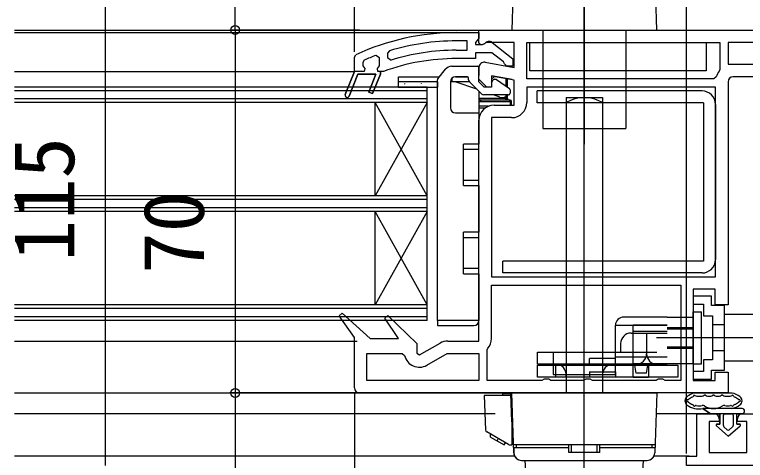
# Model space of a CAD drawing. Units: millimetres, scale not verified. Extents: x -700 to 700, y -1043 to 1035.
# Drawn here: x -139.5 to 1.4, y -259.1 to -173.1 of the extents above; entities that cross this region are included whole.
import ezdxf
from ezdxf.enums import TextEntityAlignment as Align

# ---------------------------------------------------------------- set-up
doc = ezdxf.new("R2010")
doc.units = ezdxf.units.MM
doc.header["$LTSCALE"] = 6
for name, color, linetype in [('0-2_YKK_11', 7, 'Continuous'), ('0-4_YKK_12', 2, 'Continuous'), ('0-5_YKK_13', 4, 'Continuous'), ('0-7_YKK_D', 6, 'Continuous')]:
    doc.layers.add(name, color=color, linetype=linetype)
doc.styles.add('ＭＳ ゴシック', font='')
doc.styles.get('ＭＳ ゴシック').set_extended_font_data('MS Gothic')

msp = doc.modelspace()

# ---------------------------------------------------------------- linework, layer by layer
at = {"layer": '0-2_YKK_11'}
for p, q in [((-47.599, -235.598), (-47.599, -225.298)), ((0.801, -250.1), (3.001, -250.1))]:
    msp.add_line(p, q, dxfattribs=at)
for points in [[(-54.366, -176.6), (-49.999, -176.6), (-49.999, -177.7), (-50.437, -178.196), (-50.699, -178.494), (-50.699, -178.9), (-49.299, -178.9), (-48.899, -178.7)], [(-49.999, -176.098), (22.001, -176.098), (22.001, -187.964), (22.078, -188.098), (18.66, -191.003), (18.142, -190.393), (20.861, -188.082)], [(-48.825, -182.313), (-43.199, -183.305), (-43.199, -178.498), (-48.556, -178.498), (-49.234, -178.922), (-49.699, -178.956), (-49.999, -178.498), (-49.999, -177.598), (-49.999, -176.098)], [(-54.366, -180), (-52.299, -180), (-52.299, -178.2), (-54.366, -178.2)], [(-47.482, -178.513), (-43.499, -181.625), (-43.499, -183.1), (-44.6, -183.1), (-45.1, -182.625), (-45.291, -182.255), (-47.538, -180.5), (-50.699, -180.5), (-50.699, -181.6), (-54.366, -181.6)], [(-40.799, -178.498), (-3.599, -178.498), (-3.599, -183.731), (-3.702, -184.034)], [(-4.262, -185.139), (-4.741, -185.498), (-40.799, -185.498), (-40.799, -178.498)], [(19.601, -178.498), (-1.999, -178.498), (-2, -182.698), (11.8, -182.698), (12.154, -182.551)], [(-67.244, -180.109), (-67.599, -180.587), (-67.599, -181.424), (-66.951, -181.901)], [(-72.099, -181.895), (-72.399, -182.353), (-72.399, -183.025), (-72.024, -183.51), (-72.099, -184.1), (-73.999, -184.1), (-75.771, -188.552), (-73.999, -184.1), (-73.999, -181.318), (-73.709, -180.864)], [(-75.027, -188.848), (-73.337, -184.6), (-69.86, -184.6), (-71.234, -188.052), (-70.49, -188.348), (-68.999, -184.6), (-68.999, -184.1), (-69.499, -184.1), (-69.574, -183.51), (-69.199, -183.025), (-69.199, -183), (-69.199, -181.465), (-69.874, -180.996)], [(-68.382, -184.07), (-68.553, -184.1), (-68.999, -184.1), (-68.999, -184.6), (-70.49, -188.348), (-71.234, -188.052), (-69.86, -184.6), (-73.337, -184.6), (-75.027, -188.848)], [(-43.613, -185.667), (-47.599, -184.964), (-47.599, -187.095), (-48.999, -187.095), (-49.999, -186.095), (-49.999, -183.295)], [(-47.099, -190.598), (-43.199, -190.598), (-43.199, -185.742), (-47.599, -184.967), (-47.599, -187.098), (-48.499, -187.098), (-49.999, -185.598), (-49.999, -183.298)], [(20.927, -187.704), (20.75, -187.398), (18.001, -187.398), (18.001, -187.098), (17.501, -186.598), (17.501, -185.498), (20.001, -185.498), (20.001, -184.098), (14.001, -184.098), (13.001, -185.098), (-1, -185.098)], [(-45.012, -185.42), (-47.012, -185.067), (-47.599, -185.56)], [(-2, -186.098), (-1.999, -229.098), (-4.499, -229.098), (-4.499, -226.098), (-8.699, -226.098), (-8.699, -243.698), (-4.499, -243.698), (-4.499, -242.098), (-1.999, -242.098), (-1.999, -246.098), (-72.999, -246.098)], [(-47.599, -223.698), (-4.399, -223.698), (-4.399, -187.098), (-40.799, -187.098), (-40.799, -190.098)], [(-56.026, -236.098), (-49.999, -236.098), (-49.999, -193.498)], [(-43.699, -192.998), (-47.599, -192.998), (-47.599, -223.698)], [(-47.599, -225.298), (-11.099, -225.298), (-11.099, -243.698), (-14.133, -243.698), (-14.566, -243.448), (-15.432, -243.448), (-15.865, -243.698), (-28.133, -243.698), (-28.566, -243.448), (-29.432, -243.448), (-29.865, -243.698), (-36.133, -243.698), (-36.566, -243.448), (-37.432, -243.448), (-37.865, -243.698), (-48.399, -243.698), (-48.399, -237.789), (-48.281, -237.467)], [(-73.999, -245.098), (-73.999, -235.388), (-76.951, -231.193), (-76.36, -230.675), (-70.999, -235.598), (-65.534, -235.598), (-68.154, -231.686), (-67.55, -231.183), (-61.999, -236.585), (-61.999, -238.443), (-61.432, -238.771), (-57.476, -236.487)], [(-49.999, -243.698), (-71.599, -243.698), (-71.599, -238.498), (-64.812, -238.498), (-64.325, -238.885)], [(-60.049, -240.744), (-56.16, -238.498), (-49.999, -238.498), (-49.999, -243.698)], [(62.701, -250.1), (66.001, -250.1), (66.001, -258.3), (68.001, -258.3), (68.001, -260.1), (29.001, -260.1), (-9.999, -260.1), (-9.999, -258.3), (-7.999, -258.3), (-7.999, -250.1), (-4.699, -250.1)], [(-3.699, -251.1), (-3.699, -251.6), (-5.599, -251.6), (-5.599, -257.6), (1.601, -257.6), (1.601, -251.6), (-0.199, -251.6), (-0.199, -251.1)]]:
    msp.add_lwpolyline(points, dxfattribs=at)
for centre, radius, start, end in [((-54.366, -222.6), 46, 90.00001, 114.86598), ((-54.366, -222.6), 44.4, 89.99999, 106.86019), ((-48.099, -179.3), 1, 51.91328, 143.13011), ((-54.366, -222.6), 42.6, 89.99999, 107.18277), ((-54.367, -222.6), 44.4, 110.44221, 113.53922), ((-54.366, -222.6), 41, 89.99999, 109.98888), ((-48.999, -183.298), 1, 80.00002, 180), ((-1, -186.098), 3.4, 142.62992, 163.6173), ((-1, -186.098), 1, 90.00001, 179.99999), ((-75.399, -188.7), 0.4, 158.30059, 338.30061), ((-75.399, -188.7), 0.4, 158.30059, 338.30061), ((-43.699, -190.098), 2.9, 270.00001, 359.99999), ((-47.099, -193.498), 2.9, 90.00001, 179.99999), ((-56.026, -238.998), 2.9, 89.99998, 119.99999), ((-50.499, -235.598), 2.9, 319.88082, 0.00002), ((-61.499, -238.232), 2.9, 193.0206, 300.00002), ((-72.999, -245.098), 1, 180.00001, 269.99999), ((-4.699, -251.1), 1, 0.00001, 89.99999), ((0.801, -251.1), 1, 90.00001, 179.99999)]:
    msp.add_arc(centre, radius, start, end, dxfattribs=at)
at = {"layer": '0-4_YKK_12'}
for p, q in [((-29.696, -275.475), (-29.696, -152.651)), ((-29.696, -174.786), (-29.696, -186.936)), ((-139.499, -176.098), (-47.155, -176.098)), ((-139.499, -176.595), (-50.999, -176.595)), ((-139.499, -184.1), (-74, -184.1)), ((-60.001, -187.095), (-139.5, -187.095)), ((-60.001, -211.095), (-60.001, -187.095)), ((-60.001, -232.095), (-60.001, -187.095)), ((-60.001, -187.795), (-139.5, -187.795)), ((-60.001, -189.395), (-139.5, -189.395)), ((-60.001, -190.095), (-139.5, -190.095)), ((-70.001, -208.095), (-70.001, -190.095)), ((-60.001, -208.095), (-70.001, -190.095)), ((-60.001, -190.095), (-70.001, -208.095)), ((-60.001, -208.095), (-139.501, -208.095)), ((-60.001, -208.795), (-139.501, -208.795)), ((-60.001, -210.395), (-139.501, -210.395)), ((-60.001, -211.095), (-139.501, -211.095)), ((-70.001, -229.095), (-70.001, -211.095)), ((-60.001, -229.095), (-70.001, -211.095)), ((-60.001, -211.095), (-70.001, -229.095)), ((-60.001, -229.095), (-139.503, -229.095)), ((-60.001, -229.795), (-139.503, -229.795)), ((-60.001, -231.395), (-139.503, -231.395)), ((-60.001, -232.095), (-139.503, -232.095)), ((-139.499, -236.099), (-73.504, -236.098)), ((-139.499, -246.1), (-45.155, -246.1)), ((-46.852, -250.1), (-139.499, -250.1)), ((0.802, -250.1), (-15.836, -250.1)), ((-43.087, -258.3), (-139.499, -258.3)), ((-9.502, -258.3), (-16.272, -258.3))]:
    msp.add_line(p, q, dxfattribs=at)
at = {"layer": '0-5_YKK_13'}
for p, q in [((-29.696, -135.729), (-29.696, -198.103)), ((-43.293, -164.55), (-43.696, -176.103)), ((-15.696, -176.103), (-16.1, -164.55)), ((-43.696, -176.103), (-15.696, -176.103)), ((-37.696, -176.098), (-37.696, -195.098)), ((-21.696, -176.098), (-21.696, -195.098)), ((-55.278, -183.1), (-50.199, -183.1)), ((-49.979, -183.1), (-49.999, -183.1)), ((-49.999, -183.3), (-49.999, -183.1)), ((-57.933, -185.518), (-56.449, -183.663)), ((-49.999, -183.3), (-49.999, -184.893)), ((-65.199, -185.1), (-57.599, -185.1)), ((-57.999, -232.1), (-57.999, -185.705)), ((-55.249, -185.439), (-55.249, -186.1)), ((-52.199, -185.1), (-54.499, -185.1)), ((-54.499, -185.1), (-54.399, -185.1)), ((-54.399, -185.1), (-52.199, -185.1)), ((-51.999, -185.721), (-51.999, -185.3)), ((-47.599, -186.293), (-47.257, -185.7)), ((-47.084, -185.6), (-46.762, -185.6)), ((-46.647, -185.636), (-44.127, -187.401)), ((-44.799, -185.462), (-44.799, -186.93)), ((-44.499, -187.14), (-44.499, -185.515)), ((-65.199, -186.1), (-65.499, -186.1)), ((-65.499, -187.101), (-65.499, -186.1)), ((-65.499, -187.101), (-57.999, -187.101)), ((-57.999, -186.1), (-65.199, -186.1)), ((-64.323, -186.419), (-64.323, -186.519)), ((-61.148, -186.319), (-61.148, -186.419)), ((-57.999, -186.1), (-57.999, -187.101)), ((-55.499, -186.1), (-55.499, -191.1)), ((-51.827, -186.1), (-55.499, -186.1)), ((-55.499, -187.101), (-55.499, -187.101)), ((-49.474, -188.454), (-51.853, -186.075)), ((-49.999, -187.928), (-49.999, -192.1)), ((-44.299, -188.6), (-49.12, -188.6)), ((-45.982, -189.02), (-47.217, -188.6)), ((-44.799, -188.6), (-44.799, -189.3)), ((-44.499, -189.3), (-44.499, -188.6)), ((-43.999, -187.647), (-43.999, -188.3)), ((-6.999, -187.85), (-38.8, -187.85)), ((-38.8, -189.45), (-38.8, -187.85)), ((-38.8, -190.15), (-38.8, -187.85)), ((-43.999, -189.6), (-49.699, -189.6)), ((-49.699, -189.6), (-49.699, -189.9)), ((-49.699, -189.9), (-43.999, -189.9)), ((-44.799, -189.3), (-44.499, -189.3)), ((-43.999, -189.9), (-43.999, -189.6)), ((-43.699, -190.6), (-43.699, -189.9)), ((-6.699, -190.15), (-38.8, -190.15)), ((-33.196, -189.1), (-33.196, -246.1)), ((-33.196, -189.1), (-26.196, -189.1)), ((-26.196, -189.1), (-26.196, -246.1)), ((-6.699, -190.15), (-6.699, -220.65)), ((-48.157, -190.8), (-49.999, -190.8)), ((-49.999, -191.1), (-48.727, -191.1)), ((-29.696, -248.184), (-29.696, -190.17)), ((-4.399, -190.45), (-4.399, -220.35)), ((-54.499, -192.1), (-49.999, -192.1)), ((-49.999, -192.1), (-49.999, -198.1)), ((-37.696, -195.098), (-21.696, -195.098)), ((-52.999, -206.1), (-52.999, -198.1)), ((-49.999, -198.1), (-52.999, -198.1)), ((-49.999, -205.1), (-52.999, -205.1)), ((-49.999, -206.1), (-49.999, -205.1)), ((-52.999, -206.1), (-49.999, -206.1)), ((-49.999, -206.1), (-49.999, -215.1)), ((-52.999, -223.1), (-52.999, -215.1)), ((-49.999, -215.1), (-52.999, -215.1)), ((-45.399, -222.95), (-45.399, -220.65)), ((-6.699, -220.65), (-45.399, -220.65)), ((-49.999, -222.1), (-52.999, -222.1)), ((-49.999, -223.1), (-49.999, -222.1)), ((-52.999, -223.1), (-49.999, -223.1)), ((-49.999, -223.1), (-49.999, -232.1)), ((-6.999, -222.95), (-45.399, -222.95)), ((-7.096, -240.45), (-7.096, -230.45)), ((5.301, -230.95), (-2.699, -230.95)), ((-57.999, -232.1), (-57.999, -233.1)), ((-49.999, -232.1), (-57.999, -232.1)), ((-29.696, -286.474), (-29.696, -231.1)), ((-13.696, -231.45), (-22.096, -231.45)), ((-13.696, -231.45), (-8.696, -231.45)), ((-57.999, -233.1), (-50.999, -233.1)), ((-23.696, -233.05), (-13.696, -233.05)), ((-20.296, -232.95), (-13.696, -232.95)), ((-20.296, -243.05), (-20.296, -232.95)), ((-13.696, -233.45), (-8.696, -233.45)), ((-13.696, -233.7), (-8.696, -233.7)), ((-2.699, -232.95), (-4.999, -232.95)), ((-20.696, -234.55), (-13.696, -234.55)), ((-20.296, -234.15), (-13.696, -234.15)), ((-17.696, -234.55), (-17.696, -238.55)), ((-22.696, -236.55), (-22.696, -238.25)), ((-1.5, -235.45), (-15.784, -235.45)), ((11.81, -235.45), (-10.19, -235.45)), ((-13.696, -237.2), (-8.696, -237.2)), ((-13.696, -237.45), (-8.696, -237.45)), ((-2.726, -237.95), (-5.026, -237.95)), ((-38.696, -238.25), (-23.696, -238.25)), ((-38.696, -240.55), (-38.696, -238.25)), ((-35.696, -238.25), (-35.696, -240.55)), ((-23.696, -239.45), (-28.696, -239.45)), ((-28.696, -240.75), (-28.696, -239.45)), ((-23.696, -240.55), (-23.696, -238.25)), ((-23.696, -238.25), (-22.696, -238.25)), ((-23.696, -239.15), (-13.696, -239.15)), ((-23.696, -240.75), (-23.696, -239.45)), ((-22.696, -238.25), (-15.696, -238.25)), ((-28.696, -240.55), (-38.696, -240.55)), ((-35.696, -240.55), (-35.696, -240.75)), ((-35.696, -240.75), (-35.696, -242.55)), ((-35.196, -243.05), (-35.196, -240.75)), ((-15.696, -240.55), (-28.696, -240.55)), ((-23.696, -240.75), (-23.696, -240.55)), ((-23.696, -242.55), (-23.696, -240.75)), ((-13.696, -240.75), (-23.696, -240.75)), ((-17.296, -240.45), (-20.296, -240.45)), ((-19.696, -242.25), (-19.946, -240.75)), ((-17.696, -242.25), (-17.446, -240.75)), ((-17.296, -240.45), (-17.296, -243.05)), ((-13.696, -240.45), (-17.296, -240.45)), ((-8.696, -240.45), (-13.696, -240.45)), ((-11.696, -240.75), (-11.696, -243.05)), ((-8.726, -240.45), (-7.126, -240.45)), ((-28.696, -242.05), (-28.696, -243.05)), ((-28.696, -242.05), (-23.696, -242.05)), ((-23.696, -242.05), (-23.696, -243.05)), ((-17.696, -242.25), (-19.696, -242.25)), ((-11.696, -243.05), (-38.696, -243.05)), ((-35.696, -242.55), (-23.696, -242.55)), ((-20.296, -243.05), (-17.296, -243.05)), ((-45.496, -246.2), (-45.496, -246.6)), ((-45.496, -246.2), (-43.888, -246.2)), ((-43.697, -251.69), (-43.888, -246.2)), ((-43.696, -246.1), (-15.696, -246.1)), ((-43.293, -257.652), (-43.696, -246.1)), ((-33.196, -246.1), (-26.196, -246.1)), ((-15.696, -246.1), (-16.1, -257.652)), ((-8.29, -246.1), (-1.309, -246.1)), ((-48.975, -246.6), (-48.744, -253.203)), ((-43.874, -246.6), (-48.975, -246.6)), ((-8.011, -246.7), (-7.008, -246.7)), ((-5.95, -246.7), (-5.328, -246.7)), ((-4.27, -246.7), (-3.648, -246.7)), ((-2.59, -246.7), (-1.588, -246.7)), ((0.702, -249.1), (-6.849, -249.1)), ((-5.399, -250.1), (-3.599, -250.1)), ((-5.399, -250.1), (-3.599, -250.1)), ((-3.599, -250.1), (-3.599, -252.1)), ((-3.599, -252.1), (-3.599, -250.1)), ((-2.899, -252.4), (-2.899, -250.4)), ((-2.899, -252.4), (-2.899, -250.4)), ((-2.599, -250.1), (-1.299, -250.1)), ((-2.599, -250.1), (-1.299, -250.1)), ((-0.999, -250.4), (-0.999, -252.4)), ((-0.999, -250.4), (-0.999, -252.4)), ((-0.299, -250.1), (0.701, -250.1)), ((-0.299, -252.1), (-0.299, -250.1)), ((-0.299, -250.1), (0.701, -250.1)), ((-0.299, -252.1), (-0.299, -250.1)), ((-43.696, -251.7), (-43.696, -256.1)), ((-43.501, -251.7), (-43.696, -251.7)), ((-3.599, -252.1), (-4.097, -252.1)), ((-4.097, -252.1), (-3.599, -252.1)), ((0.199, -252.1), (-0.299, -252.1)), ((-0.299, -252.1), (0.199, -252.1)), ((-4.228, -252.456), (-1.949, -254.4)), ((-1.949, -254.4), (-4.228, -252.456)), ((-2.144, -253.182), (-2.794, -252.628)), ((-2.144, -253.182), (-2.794, -252.628)), ((-1.949, -254.4), (0.33, -252.456)), ((-1.949, -254.4), (0.33, -252.456)), ((-1.104, -252.628), (-1.754, -253.182)), ((-1.754, -253.182), (-1.104, -252.628)), ((-44.312, -256.033), (-48.494, -253.619)), ((-47.755, -254.623), (-47.755, -254.046)), ((-47.755, -254.623), (-45.157, -256.123)), ((-46.456, -255.373), (-46.331, -254.868)), ((-45.157, -256.123), (-44.907, -255.69)), ((-44.062, -256.1), (-43.996, -256.1)), ((-43.996, -256.1), (-43.696, -256.1)), ((-16.046, -256.1), (-43.347, -256.1)), ((-42.796, -256.6), (-42.796, -256.1)), ((-32.696, -256.1), (-42.796, -256.1)), ((-32.696, -257.1), (-32.696, -256.1)), ((-32.696, -257.6), (-32.696, -256.1)), ((-32.196, -257.6), (-32.196, -256.1)), ((-27.196, -257.6), (-27.196, -256.1)), ((-26.696, -257.1), (-26.696, -256.1)), ((-26.696, -257.6), (-26.696, -256.1)), ((-16.596, -256.1), (-26.696, -256.1)), ((-16.596, -256.6), (-16.596, -256.1)), ((-43.296, -256.6), (-43.26, -257.652)), ((-43.296, -256.6), (-32.696, -256.6)), ((-26.696, -257.6), (-32.696, -257.6)), ((-26.696, -256.6), (-16.096, -256.6)), ((-16.096, -256.6), (-16.133, -257.652)), ((-41.794, -259.1), (-17.599, -259.1)), ((-41.761, -259.1), (-17.632, -259.1)), ((-18.696, -265.1), (-18.277, -259.1))]:
    msp.add_line(p, q, dxfattribs=at)
for points in [[(-6.196, -178.498), (-6.196, -183.998), (-40.196, -183.998), (-40.196, -178.498)], [(-2.699, -241.7), (-2.699, -229.2), (-5.199, -229.2), (-5.199, -227.45), (-8.699, -227.45), (-8.699, -228.95), (-6.699, -228.95), (-6.699, -231.2), (-4.999, -231.2), (-4.999, -239.7), (-6.699, -239.7), (-6.699, -241.95), (-8.699, -241.95), (-8.699, -243.45), (-5.199, -243.45), (-5.199, -241.7)]]:
    msp.add_lwpolyline(points, close=True, dxfattribs=at)
for points in [[(-65.499, -186.1), (-65.499, -185.1), (-65.199, -185.1)], [(-50.416, -187.512), (-54.565, -186.1), (-55.499, -186.1)], [(-44.799, -189.6), (-44.799, -189.3), (-49.999, -189.3)], [(-43.699, -189.9), (-43.999, -189.9), (-43.999, -190.6)], [(-52.999, -199.1), (-49.999, -199.1), (-49.999, -198.1)], [(-52.999, -216.1), (-49.999, -216.1), (-49.999, -215.1)], [(-8.696, -240.45), (-8.696, -230.45), (-7.096, -230.45)], [(5.301, -230.95), (5.301, -239.95), (-2.699, -239.95)], [(-13.696, -240.75), (-23.696, -240.75), (-23.696, -233.05)], [(-38.696, -243.05), (-38.696, -240.75), (-11.696, -240.75)], [(-6.849, -249.1), (-5.399, -250.1), (-6.849, -249.1)], [(-18.696, -265.1), (-40.696, -265.1), (-41.116, -259.1)]]:
    msp.add_lwpolyline(points, dxfattribs=at)
for centre, radius, start, end in [((-55.278, -184.6), 1.5, 90, 141.34019), ((-50.199, -183.3), 0.2, 0, 90), ((-57.699, -185.705), 0.3, 141.34019, 180), ((-54.499, -186.1), 1, 90, 180), ((-52.199, -185.3), 0.2, 0, 90), ((-51.499, -185.721), 0.5, 180, 225), ((-47.084, -185.8), 0.2, 90, 150), ((-46.762, -185.8), 0.2, 55, 90), ((-49.12, -188.1), 0.5, 225, 270), ((-45.499, -187.6), 1.5, 311.81031, 318.18969), ((-44.299, -188.3), 0.3, 270, 0), ((-44.299, -187.647), 0.3, 0, 55), ((-6.999, -190.45), 2.6, 0, 90), ((-49.699, -189.3), 0.3, 180, 270), ((-49.699, -189.3), 0.6, 240, 270), ((-45.499, -187.6), 1.5, 251.20957, 297.81814), ((-44.199, -189.3), 0.3, 180, 270), ((-43.999, -189.9), 0.3, 0, 90), ((-29.696, -195.725), 6.625, 58.10921, 121.89079), ((-54.499, -191.1), 1, 180, 270), ((-6.999, -220.35), 2.6, 270, 0), ((-50.999, -232.1), 1, 270, 0), ((-22.096, -233.05), 1.6, 90, 180), ((-20.696, -236.55), 2, 90, 180), ((-19.696, -238.55), 2, 270, 0), ((-15.696, -238.55), 2, 180, 270), ((-35.68, -242.763), 2.5, 353.39282, 53.60431), ((-23.713, -242.763), 2.5, 126.39569, 186.60718), ((-7.6, -249.825), 3.8, 102.43989, 127.38277), ((-8.29, -246.7), 0.6, 90, 102.43989), ((-1.309, -246.7), 0.6, 77.56012, 90), ((-1.998, -249.825), 3.8, 52.61723, 77.56012), ((-9.3, -247.6), 1, 127.38277, 232.61723), ((-9.8, -247.6), 0.2, 89.61392, 270.38608), ((-9.797, -247.1), 0.3, 269.61392, 308.87367), ((-9.797, -248.1), 0.3, 51.12633, 90.38608), ((-7.6, -249.825), 3.2, 112.8033, 128.87367), ((-7.6, -245.375), 3.2, 231.12633, 247.1967), ((-8.957, -246.598), 0.3, 292.8033, 342.58405), ((-8.48, -246.748), 0.2, 54.106, 162.58405), ((-8.011, -246.1), 0.6, 234.106, 270), ((-7.008, -246.1), 0.6, 270, 311.40962), ((-6.479, -246.7), 0.2, 48.59038, 131.40962), ((-5.95, -246.1), 0.6, 228.59038, 270), ((-5.328, -246.1), 0.6, 270, 311.40962), ((-4.799, -246.7), 0.2, 48.59038, 131.40962), ((-4.27, -246.1), 0.6, 228.59038, 270), ((-3.648, -246.1), 0.6, 270, 311.40962), ((-3.119, -246.7), 0.2, 48.59038, 131.40962), ((-2.59, -246.1), 0.6, 228.59038, 270), ((-1.588, -246.1), 0.6, 270, 305.89399), ((-1.118, -246.748), 0.2, 17.41595, 125.89399), ((-0.641, -246.598), 0.3, 197.41595, 247.1967), ((-1.998, -249.825), 3.2, 51.12634, 67.1967), ((-1.998, -245.375), 3.2, 292.8033, 308.87367), ((0.199, -247.1), 0.3, 231.12634, 270.38612), ((0.199, -248.1), 0.3, 89.61393, 128.87367), ((0.202, -247.6), 0.2, 269.61393, 90.38612), ((-0.298, -247.6), 1, 307.38277, 52.61723), ((-43.322, -248.1), 0.5, 182, 234.47369), ((-7.6, -245.375), 3.8, 232.61723, 281.41207), ((-8.957, -248.602), 0.3, 17.41595, 67.1967), ((-8.48, -248.452), 0.2, 197.41595, 310.68193), ((-8.154, -248.831), 0.3, 80.90118, 130.68193), ((-7.6, -245.375), 3.2, 260.90118, 281.41207), ((-6.849, -249.1), 0.6, 57.36313, 101.41207), ((-4.799, -245.9), 3.2, 237.36313, 302.63687), ((-2.75, -249.1), 0.6, 78.58793, 122.63687), ((-1.998, -245.375), 3.2, 258.58793, 279.09882), ((-1.444, -248.831), 0.3, 49.31808, 99.09882), ((-1.118, -248.452), 0.2, 229.31808, 342.58405), ((-1.998, -245.375), 3.8, 281.41207, 307.38277), ((-0.641, -248.602), 0.3, 112.8033, 162.58405), ((0.701, -249.6), 0.5, 270, 90.11459), ((0.702, -249.6), 0.5, 270.11462, 89.88538), ((-2.599, -250.4), 0.3, 90, 180), ((-2.599, -250.4), 0.3, 90, 180), ((-1.299, -250.4), 0.3, 0, 90), ((-1.299, -250.4), 0.3, 0, 90), ((0.701, -249.6), 0.5, 270.00002, 270.11467), ((-4.097, -252.302), 0.202, 90.00003, 229.53622), ((-4.097, -252.302), 0.202, 90, 229.53619), ((0.199, -252.302), 0.202, 310.46381, 90), ((0.199, -252.302), 0.202, 310.46381, 90), ((-48.244, -253.186), 0.5, 182, 240), ((-2.599, -252.4), 0.3, 180, 229.53619), ((-2.599, -252.4), 0.3, 180, 229.53619), ((-1.949, -252.954), 0.3, 229.53619, 310.46381), ((-1.949, -252.954), 0.3, 229.53619, 310.46381), ((-1.299, -252.4), 0.3, 310.46381, 0), ((-1.299, -252.4), 0.3, 310.46381, 0), ((-44.062, -255.6), 0.5, 240, 270), ((-41.794, -257.6), 1.5, 182, 270), ((-41.761, -257.6), 1.5, 182, 270), ((-17.632, -257.6), 1.5, 270, 358), ((-17.599, -257.6), 1.5, 270, 358)]:
    msp.add_arc(centre, radius, start, end, dxfattribs=at)
at = {"layer": '0-7_YKK_D'}
for p, q in [((-9.999, -257.8), (-9.999, 52.897)), ((-10.002, -257.8), (-10.002, 2.897)), ((-73.999, -180.318), (-73.999, -97.103)), ((-96.999, -176.098), (-96.999, -123.103)), ((-121.999, -260.1), (-121.999, -145.1)), ((-72.999, -176.098), (-97.999, -176.098)), ((-72.999, -176.098), (-97.999, -176.098)), ((-96.999, -176.098), (-96.999, -246.098)), ((-72.999, -246.098), (-97.999, -246.098)), ((-72.999, -246.098), (-97.999, -246.098)), ((-96.999, -246.098), (-96.999, -299.1)), ((-73.999, -246.098), (-73.999, -391.1))]:
    msp.add_line(p, q, dxfattribs=at)
for centre in [(-96.999, -176.098), (-96.999, -176.098), (-96.999, -246.098), (-96.999, -246.098)]:
    msp.add_circle(centre, 0.85, dxfattribs=at)

# ---------------------------------------------------------------- texts
at = {"layer": '0-7_YKK_D', "style": 'ＭＳ ゴシック'}
for s, p in [('115', (-124.499, -220.691)), ('70', (-99.499, -223.098))]:
    msp.add_text(s, height=11.73, rotation=90, dxfattribs=at).set_placement(p, align=Align.BOTTOM_LEFT)

doc.saveas('drawing.dxf')
